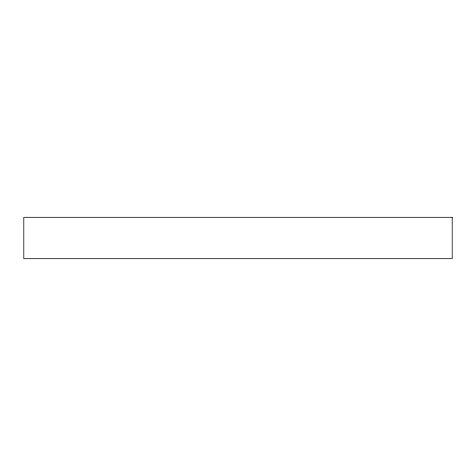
<?xml version="1.0" encoding="UTF-8"?>
<svg xmlns="http://www.w3.org/2000/svg" width="476" height="476" viewBox="0 0 476 476"><rect width="100%" height="100%" fill="white"/><g stroke="black" fill="none" stroke-linecap="round" stroke-linejoin="round"><path stroke-width="0.71" d="M452.2 217.294L23.8 217.294L23.8 258.706L452.2 258.706L452.2 217.294"/></g></svg>
